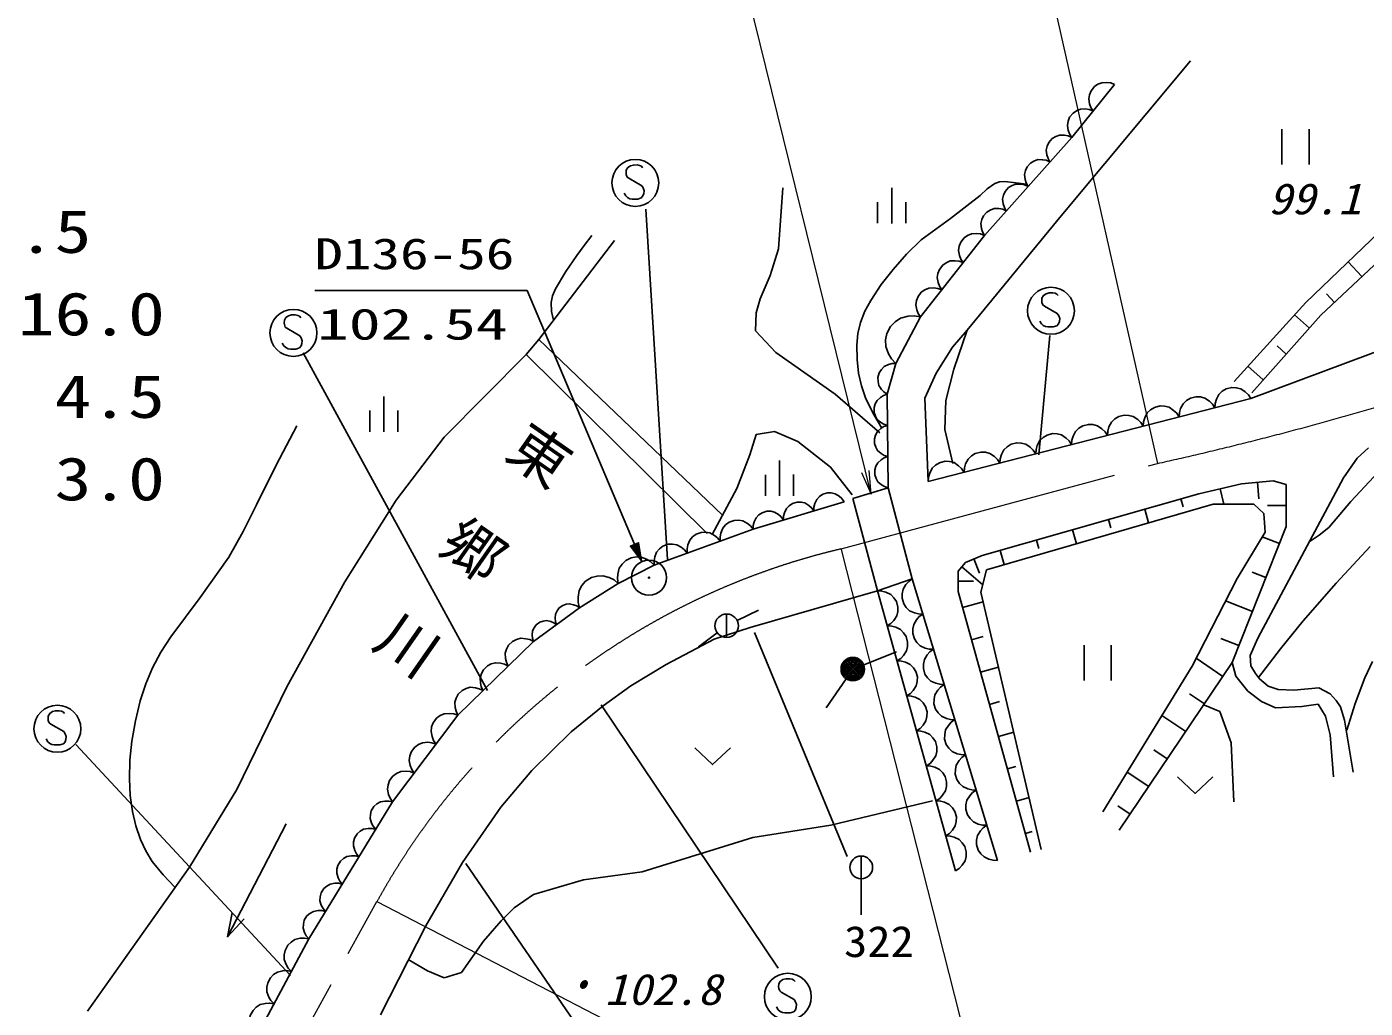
# Model space of a CAD drawing. Units: millimetres, scale not verified. Extents: x 40000 to 680000, y 20000 to 380000.
# Drawn here: x 437119 to 493892, y 276657 to 318301 of the extents above; entities that cross this region are included whole.
import ezdxf
from ezdxf.enums import TextEntityAlignment as Align

# ---------------------------------------------------------------- set-up
doc = ezdxf.new("R2010")
doc.units = ezdxf.units.MM
doc.header["$LTSCALE"] = 1000
doc.linetypes.add('CHAIN', pattern=[18.5, 12, -1.5, 3.5, -1.5])
for name, color, linetype, lineweight in [('M-BGD', 7, 'Continuous', 25), ('M-BGD-HTXT', 7, 'Continuous', 13), ('M-BMK', 2, 'CHAIN', 13), ('M-OTRS', 6, 'Continuous', 25), ('M-STR-STRC', 7, 'Continuous', 25)]:
    doc.layers.add(name, color=color, linetype=linetype, lineweight=lineweight)
doc.layers.add('M-BMK-SRVR', color=7, linetype='Continuous')
doc.layers.add('M-STR-HTXT', color=7, linetype='Continuous')
doc.styles.add('@ＭＳ ゴシック', font='')
doc.styles.add('ＭＳ ゴシック', font='')
doc.styles.get('@ＭＳ ゴシック').set_extended_font_data('@MS Gothic')
doc.styles.get('ＭＳ ゴシック').set_extended_font_data('MS Gothic')

# ---------------------------------------------------------------- blocks, each defined once
blk = doc.blocks.new('BUHIN1')
at = {"color": 3, "linetype": 'Continuous', "lineweight": 25}
for radius in [746, 22.5]:
    blk.add_circle((0, 0), radius, dxfattribs=at)
blk = doc.blocks.new('BUHIN7')
at = {"color": 7, "linetype": 'Continuous', "lineweight": 25}
blk.add_lwpolyline([(232, 677), (171, 730), (92, 756), (-15, 764), (-168, 745), (-293, 695), (-394, 608), (-446, 491), (-437, 376), (-423, 303), (-372, 208), (-296, 161), (282, -88), (352, -170), (407, -289), (411, -410), (387, -508), (328, -606), (180, -669), (-49, -696), (-150, -692), (-250, -659), (-338, -594), (-421, -488)], dxfattribs=at)
blk.add_circle((0, 0), 995, dxfattribs=at)
blk = doc.blocks.new('BUHIN10')
at = {"color": 7, "linetype": 'Continuous', "lineweight": 25}
blk.add_line((-58, 494), (58, -494), dxfattribs=at)
blk.add_circle((0, 0), 498, dxfattribs=at)
blk = doc.blocks.new('BUHIN12')
at = {"color": 7, "linetype": 'Continuous', "lineweight": 25}
for radius in [498, 440, 382, 322, 265, 195, 135, 77.5, 15]:
    blk.add_circle((0, 0), radius, dxfattribs=at)
blk = doc.blocks.new('BUHIN73')
at = {"color": 7, "linetype": 'Continuous', "lineweight": 25}
blk.add_lwpolyline([(285, 729), (96, 739), (-80, 708), (-296, 628), (-446, 502), (-568, 352), (-656, 126), (-669, -66), (-644, -261), (-539, -465), (-430, -605), (-285, -729)], dxfattribs=at)
blk = doc.blocks.new('BUHIN74')
at = {"color": 7, "linetype": 'Continuous', "lineweight": 25}
blk.add_lwpolyline([(285, 618), (121, 637), (-33, 619), (-225, 561), (-362, 459), (-475, 335), (-564, 143), (-584, -23), (-573, -193), (-492, -377), (-404, -503), (-285, -618)], dxfattribs=at)
blk = doc.blocks.new('BUHIN75')
at = {"color": 7, "linetype": 'Continuous', "lineweight": 25}
blk.add_lwpolyline([(387, 664), (205, 703), (30, 699), (-192, 655), (-357, 555), (-498, 428), (-618, 222), (-659, 37), (-664, -155), (-594, -370), (-509, -522), (-387, -664)], dxfattribs=at)
blk = doc.blocks.new('BUHIN76')
at = {"color": 7, "linetype": 'Continuous', "lineweight": 25}
blk.add_lwpolyline([(470, 579), (301, 644), (132, 666), (-87, 656), (-260, 585), (-414, 484), (-559, 305), (-626, 134), (-660, -50), (-624, -266), (-565, -425), (-470, -579)], dxfattribs=at)
blk = doc.blocks.new('BUHIN77')
at = {"color": 7, "linetype": 'Continuous', "lineweight": 25}
blk.add_lwpolyline([(442, 412), (314, 483), (181, 520), (4, 537), (-143, 499), (-278, 435), (-415, 308), (-488, 178), (-536, 34), (-531, -144), (-502, -277), (-442, -412)], dxfattribs=at)
blk = doc.blocks.new('BUHIN80')
at = {"color": 7, "linetype": 'Continuous', "lineweight": 25}
blk.add_lwpolyline([(666, 333), (540, 461), (395, 551), (192, 633), (5, 639), (-177, 611), (-383, 508), (-515, 380), (-621, 226), (-678, 15), (-689, -153), (-666, -333)], dxfattribs=at)
blk = doc.blocks.new('BUHIN81')
at = {"color": 7, "linetype": 'Continuous', "lineweight": 25}
blk.add_lwpolyline([(615, 269), (507, 390), (381, 478), (202, 561), (34, 576), (-131, 559), (-321, 475), (-446, 366), (-549, 233), (-610, 45), (-628, -106), (-615, -269)], dxfattribs=at)
blk = doc.blocks.new('BUHIN82')
at = {"color": 7, "linetype": 'Continuous', "lineweight": 25}
blk.add_lwpolyline([(293, -713), (435, -592), (538, -449), (638, -246), (659, -54), (644, 135), (553, 356), (431, 502), (281, 624), (67, 698), (-105, 723), (-293, 713)], dxfattribs=at)
blk = doc.blocks.new('BUHIN83')
at = {"color": 7, "linetype": 'Continuous', "lineweight": 25}
blk.add_lwpolyline([(-312, 715), (-453, 590), (-555, 443), (-651, 235), (-668, 40), (-649, -151), (-552, -373), (-425, -517), (-271, -637), (-53, -708), (122, -729), (312, -715)], dxfattribs=at)
blk = doc.blocks.new('BUHIN84')
at = {"color": 7, "linetype": 'Continuous', "lineweight": 25}
blk.add_lwpolyline([(-85, 656), (-229, 587), (-347, 492), (-475, 346), (-535, 191), (-564, 31), (-538, -173), (-469, -321), (-372, -455), (-211, -564), (-73, -623), (85, -656)], dxfattribs=at)
blk = doc.blocks.new('BUHIN87')
at = {"color": 7, "linetype": 'Continuous', "lineweight": 25}
blk.add_lwpolyline([(382, 626), (209, 667), (41, 667), (-171, 629), (-330, 537), (-467, 418), (-585, 224), (-628, 48), (-637, -136), (-574, -342), (-496, -488), (-382, -626)], dxfattribs=at)
blk = doc.blocks.new('BUHIN88')
at = {"color": 7, "linetype": 'Continuous', "lineweight": 25}
blk.add_lwpolyline([(399, 570), (238, 619), (79, 628), (-124, 605), (-281, 527), (-417, 423), (-541, 247), (-592, 83), (-611, -91), (-563, -289), (-498, -433), (-399, -570)], dxfattribs=at)
blk = doc.blocks.new('BUHIN89')
at = {"color": 7, "linetype": 'Continuous', "lineweight": 25}
blk.add_lwpolyline([(384, 612), (215, 654), (49, 656), (-160, 621), (-318, 533), (-454, 418), (-574, 228), (-618, 55), (-629, -125), (-570, -329), (-494, -474), (-384, -612)], dxfattribs=at)
blk = doc.blocks.new('BUHIN90')
at = {"color": 7, "linetype": 'Continuous', "lineweight": 25}
blk.add_lwpolyline([(732, 283), (612, 430), (469, 539), (264, 645), (69, 670), (-125, 659), (-351, 571), (-502, 449), (-629, 299), (-710, 83), (-739, -92), (-732, -283)], dxfattribs=at)
blk = doc.blocks.new('BUHIN100')
at = {"color": 7, "linetype": 'Continuous', "lineweight": 25}
blk.add_lwpolyline([(-787, 266), (41, -350), (703, 442)], dxfattribs=at)
blk = doc.blocks.new('BUHIN103')
at = {"color": 7, "linetype": 'Continuous', "lineweight": 25}
for p, q in [((-88, 745), (88, -745)), ((-614, 82), (-508, -811)), ((578, 223), (683, -671))]:
    blk.add_line(p, q, dxfattribs=at)
blk = doc.blocks.new('BUHIN104')
at = {"color": 7, "linetype": 'Continuous', "lineweight": 25}
for p, q in [((-661, 677), (-486, -812)), ((658, -678), (482, 812))]:
    blk.add_line(p, q, dxfattribs=at)
blk = doc.blocks.new('open_arrow')
at = {"color": 0, "linetype": 'Continuous', "lineweight": -2}
blk.add_lwpolyline([(7.5, 1.25), (0, 0), (7.5, -1.25)], dxfattribs=at)

msp = doc.modelspace()

# ---------------------------------------------------------------- linework, layer by layer
at = {"layer": 'M-BGD'}
for p, q in [((481001, 310282), (486473, 316860)), ((491369, 306599), (501803, 316627)), ((483258, 315856), (481444, 313606)), ((481444, 313606), (477741, 309450)), ((469195, 311466), (469004, 308872)), ((497818, 311529), (492011, 306059)), ((477001, 305429), (481001, 310282)), ((489037, 302523), (509584, 310243)), ((477741, 309450), (475024, 305987)), ((462055, 309236), (458837, 305033)), ((469004, 308872), (468648, 307754)), ((493753, 307700), (493165, 308324)), ((468648, 307754), (468220, 306756)), ((458348, 307106), (449333, 307106)), ((463189, 295647), (458348, 307106)), ((468220, 306756), (468053, 306162)), ((488330, 303256), (491369, 306599)), ((492592, 306606), (492245, 306973)), ((468053, 306162), (468030, 305401)), ((492011, 306059), (489077, 302768)), ((491522, 305510), (490891, 306073)), ((475024, 305987), (473985, 304015)), ((458837, 305033), (458303, 304396)), ((458837, 305033), (466626, 297582)), ((468030, 305401), (468885, 304474)), ((477001, 305429), (476385, 304711)), ((477001, 305429), (476435, 303777)), ((458303, 304396), (454822, 300891)), ((458303, 304396), (465976, 296802)), ((468885, 304474), (471405, 302715)), ((476385, 304711), (475697, 303610)), ((490544, 304413), (490159, 304757)), ((473985, 304015), (473612, 302710)), ((476435, 303777), (476100, 302440)), ((489566, 303316), (488914, 303898)), ((475697, 303610), (475216, 302543)), ((471405, 302715), (473307, 301074)), ((473612, 302710), (473655, 298741)), ((475216, 302543), (475354, 299001)), ((489037, 302523), (475354, 299001)), ((476100, 302440), (476063, 301214)), ((468054, 301002), (467795, 300136)), ((468833, 301131), (468054, 301002)), ((469829, 300699), (468833, 301131)), ((476063, 301214), (476397, 299765)), ((454822, 300891), (452789, 298218)), ((471214, 299616), (469829, 300699)), ((494030, 300432), (493548, 300001)), ((467795, 300136), (467232, 298707)), ((493548, 300001), (492964, 299163)), ((472124, 298447), (471214, 299616)), ((467232, 298707), (466193, 296759)), ((472163, 298290), (473655, 298741)), ((473655, 298741), (474681, 294872)), ((486834, 298490), (488645, 298910)), ((487739, 298700), (487892, 298044)), ((488645, 298910), (489984, 299042)), ((489315, 298976), (489384, 298271)), ((492964, 299163), (489337, 292358)), ((489984, 299042), (490535, 298884)), ((490535, 298884), (490535, 297099)), ((452789, 298218), (450611, 294756)), ((471785, 298149), (467929, 296979)), ((472163, 298290), (473205, 294365)), ((477645, 295865), (486834, 298490)), ((486068, 298271), (486167, 297926)), ((487437, 298044), (477828, 295261)), ((484536, 297834), (484703, 297252)), ((489170, 298044), (487437, 298044)), ((489590, 297650), (489170, 298044)), ((489643, 296863), (489590, 297650)), ((490535, 297991), (489750, 297991)), ((467929, 296979), (463725, 295462)), ((481473, 296959), (481643, 296366)), ((483005, 297396), (483106, 297044)), ((490535, 297099), (488251, 291323)), ((479942, 296521), (480045, 296162)), ((488461, 294893), (489643, 296863)), ((490250, 296377), (489524, 296664)), ((476936, 295576), (477645, 295865)), ((478410, 296084), (478583, 295480)), ((463725, 295462), (462209, 294682)), ((476621, 295209), (476936, 295576)), ((476778, 295392), (477670, 294628)), ((477290, 295720), (477533, 295124)), ((477828, 295261), (477592, 294316)), ((450611, 294756), (448153, 290288)), ((462209, 294682), (460562, 293642)), ((474681, 294872), (473205, 294365)), ((474681, 294872), (478293, 282931)), ((476621, 294342), (476621, 295209)), ((476621, 294775), (477273, 294775)), ((486545, 291165), (488461, 294893)), ((489679, 294933), (489100, 295162)), ((467806, 292805), (473205, 294365)), ((476518, 282490), (473205, 294365)), ((479698, 283280), (476621, 294342)), ((477592, 294316), (480150, 283392)), ((460562, 293642), (458612, 292212)), ((467254, 293105), (468153, 293544)), ((476811, 293658), (477689, 293902)), ((489108, 293489), (487970, 293939)), ((466405, 292586), (465605, 291986)), ((466280, 292316), (467806, 292805)), ((477192, 292289), (477685, 292426)), ((458612, 292212), (455406, 289092)), ((464234, 291248), (466280, 292316)), ((488537, 292045), (487769, 292349)), ((489337, 292358), (489007, 291622)), ((462738, 290332), (464234, 291248)), ((472621, 291230), (474016, 291782)), ((488251, 291323), (483459, 284214)), ((487858, 290739), (486720, 291506)), ((488251, 291323), (488400, 290744)), ((489007, 291622), (489033, 291191)), ((477572, 290921), (478337, 291134)), ((482764, 284996), (486545, 291165)), ((488400, 290744), (488908, 290104)), ((489033, 291191), (489236, 290861)), ((489236, 290861), (489413, 290632)), ((448153, 290288), (446031, 285932)), ((461561, 289491), (462738, 290332)), ((471872, 290635), (471020, 289400)), ((489413, 290632), (489769, 290328)), ((489769, 290328), (490200, 290175)), ((490200, 290175), (490860, 290150)), ((490860, 290150), (491926, 290252)), ((491926, 290252), (492409, 289998)), ((477953, 289552), (478378, 289671)), ((487070, 289570), (486432, 290001)), ((488908, 290104), (489498, 289666)), ((489498, 289666), (490088, 289402)), ((491196, 289463), (491898, 289565)), ((491898, 289565), (492203, 289056)), ((492409, 289998), (492662, 289719)), ((492662, 289719), (492840, 289439)), ((455406, 289092), (452632, 285409)), ((460217, 288392), (461561, 289491)), ((486282, 288402), (485270, 289085)), ((487080, 289515), (487720, 289248)), ((487720, 289248), (488200, 287915)), ((490088, 289402), (491196, 289463)), ((492203, 289056), (492406, 288263)), ((492840, 289439), (493018, 288881)), ((493018, 288881), (493386, 286680)), ((458538, 286743), (460217, 288392)), ((478334, 288184), (478986, 288365)), ((488200, 287915), (488319, 285421)), ((492406, 288263), (492549, 286472)), ((485495, 287234), (484918, 287623)), ((457225, 285186), (458538, 286743)), ((478715, 286815), (479072, 286915)), ((484707, 286066), (483796, 286680)), ((446031, 285932), (444021, 282637)), ((479095, 285447), (479634, 285597)), ((452632, 285409), (449079, 279603)), ((455607, 282835), (457225, 285186)), ((471225, 284418), (475539, 285459)), ((483919, 284897), (483403, 285245)), ((448121, 284488), (445626, 279690)), ((463225, 282446), (467912, 283897)), ((467912, 283897), (471225, 284418)), ((479476, 284078), (479765, 284159)), ((454050, 280148), (455607, 282835)), ((472514, 283116), (472514, 280622)), ((444021, 282637), (439700, 276540)), ((460734, 282112), (463225, 282446)), ((458614, 281479), (460734, 282112)), ((457795, 280922), (458614, 281479)), ((457238, 280364), (457795, 280922)), ((452127, 276382), (454050, 280148)), ((456494, 279508), (457238, 280364)), ((449079, 279603), (443923, 269940)), ((455564, 278169), (456494, 279508)), ((453295, 278727), (454113, 278244)), ((454113, 278244), (454820, 277946)), ((454820, 277946), (455564, 278169))]:
    msp.add_line(p, q, dxfattribs=at)
for points in [[(473388, 301267), (473014, 301893), (472691, 302552), (472520, 303060), (472403, 303597), (472335, 304188), (472327, 304792), (472376, 305280), (472484, 305754), (472671, 306235), (472916, 306693), (473364, 307362), (473869, 308006), (474440, 308651), (475058, 309257), (476304, 310160), (477557, 311145), (477856, 311430), (478176, 311653), (478385, 311721), (478608, 311730), (479066, 311683), (479515, 311618)], [(459458, 305849), (459376, 306225), (459356, 306596), (459422, 306891), (459552, 307188), (459979, 307915), (460449, 308596), (460768, 309024), (461092, 309447)], [(475024, 305987), (474758, 306032), (474504, 306015), (474186, 305937), (473953, 305783), (473757, 305590), (473596, 305284), (473548, 305014), (473552, 304735), (473667, 304428), (473800, 304214), (473985, 304015)], [(473985, 304015), (473821, 304009), (473671, 303967), (473491, 303881), (473372, 303760), (473279, 303620), (473221, 303418), (473226, 303251), (473264, 303085), (473371, 302916), (473477, 302805), (473612, 302710)], [(443399, 281797), (442898, 282318), (442440, 282882), (442165, 283331), (441943, 283812), (441745, 284393), (441603, 285001), (441508, 285687), (441472, 286387), (441497, 287189), (441582, 287992), (441729, 288853), (441935, 289705), (442167, 290418), (442453, 291106), (442811, 291772), (443227, 292417), (444478, 294084), (445683, 295790), (446295, 296889), (446857, 298018), (447695, 299704), (448577, 301374)], [(491513, 296441), (491943, 296723), (492343, 297059), (493278, 298158), (494252, 299210), (494321, 299281), (494398, 299359)], [(463159, 295717), (462758, 296258), (463051, 296382), (463158, 295719)], [(463725, 295462), (463579, 295607), (463412, 295708), (463178, 295799), (462964, 295804), (462757, 295770), (462522, 295649), (462373, 295500), (462253, 295323), (462191, 295081), (462180, 294888), (462209, 294682)], [(462959, 296191), (463011, 296068), (462942, 296183), (462976, 296198), (463011, 296068)], [(489370, 290688), (490291, 291909), (491258, 293091), (492656, 294690), (494098, 296248)], [(462209, 294682), (462027, 294833), (461827, 294931), (461552, 295010), (461309, 294995), (461076, 294934), (460821, 294773), (460667, 294589), (460548, 294376), (460502, 294094), (460508, 293873), (460562, 293642)], [(493105, 288454), (493465, 289581), (493880, 290682), (494202, 291366)], [(446342, 280444), (445626, 279690), (445834, 280708)]]:
    msp.add_lwpolyline(points, dxfattribs=at)
for points in [[(463189, 295647), (463070, 296410), (462724, 296265)], [(463129, 295788), (462794, 296243), (463036, 296345)], [(463100, 295857), (462831, 296228), (463021, 296309)], [(463070, 295928), (462868, 296213), (463006, 296272)], [(463041, 295997), (462905, 296198), (462991, 296235)]]:
    msp.add_lwpolyline(points, close=True, dxfattribs=at)
msp.add_circle((472514, 282635), 481, dxfattribs=at)
at = {"layer": 'M-BGD-HTXT'}
for p, q in [((478746, 327855), (485084, 299773)), ((471669, 296121), (479013, 267188)), ((451974, 281180), (479013, 267188))]:
    msp.add_line(p, q, dxfattribs=at)
at = {"layer": 'M-BMK'}
for p, q in [((471669, 296149), (485084, 299773)), ((444225, 267159), (451974, 281180))]:
    msp.add_line(p, q, dxfattribs=at)
for centre, radius, start, end in [((454736, 436658), 140208, 282.50049, 293.3974), ((478657, 266513), 30449, 103.2701, 151.2045)]:
    msp.add_arc(centre, radius, start, end, dxfattribs=at)
at = {"layer": 'M-OTRS', "color": 7, "lineweight": 13}
msp.add_lwpolyline([(472928, 298466), (466988, 322640), (442732, 322640)], dxfattribs=at)
at = {"layer": 'M-STR-STRC'}
for p, q in [((463382, 310558), (464301, 295703)), ((480507, 305198), (480048, 300144)), ((448846, 304463), (456656, 290144)), ((467988, 292595), (471921, 283094)), ((461480, 289532), (468984, 278353)), ((439198, 287847), (448310, 278047)), ((455737, 282794), (464466, 270083))]:
    msp.add_line(p, q, dxfattribs=at)

# ---------------------------------------------------------------- block references
at = {"layer": 'M-BGD', "rotation": 353.27412}
for name, p in [('BUHIN89', (482804, 315293)), ('BUHIN89', (481898, 314168)), ('BUHIN104', (490933, 313204)), ('BUHIN88', (480981, 313086)), ('BUHIN88', (480055, 312047)), ('BUHIN88', (479130, 311008)), ('BUHIN103', (473810, 310710)), ('BUHIN88', (478204, 309969)), ('BUHIN87', (477288, 308873)), ('BUHIN87', (476383, 307718)), ('BUHIN87', (475477, 306564)), ('BUHIN103', (452264, 301864)), ('BUHIN84', (473619, 302048)), ('BUHIN90', (486756, 301936)), ('BUHIN90', (488276, 302328)), ('BUHIN90', (485236, 301545)), ('BUHIN90', (482196, 300762)), ('BUHIN90', (483716, 301154)), ('BUHIN84', (473633, 300725)), ('BUHIN90', (480675, 300371)), ('BUHIN90', (477635, 299588)), ('BUHIN90', (479155, 299980)), ('BUHIN103', (469047, 299143)), ('BUHIN84', (473647, 299402)), ('BUHIN90', (476115, 299197)), ('BUHIN81', (469857, 297564)), ('BUHIN81', (471142, 297954)), ('BUHIN81', (468571, 297174)), ('BUHIN80', (465827, 296221)), ('BUHIN80', (467228, 296726)), ('BUHIN80', (464426, 295715)), ('BUHIN83', (474907, 294126)), ('BUHIN82', (473412, 293622)), ('BUHIN77', (460075, 293285)), ('BUHIN77', (459100, 292570)), ('BUHIN10', (466805, 292886)), ('BUHIN83', (475358, 292633)), ('BUHIN76', (458078, 291692)), ('BUHIN82', (473826, 292138)), ('BUHIN83', (475810, 291141)), ('BUHIN104', (482542, 291318)), ('BUHIN76', (457009, 290652)), ('BUHIN12', (472156, 291046)), ('BUHIN82', (474240, 290654)), ('BUHIN76', (455940, 289612)), ('BUHIN83', (476261, 289648)), ('BUHIN82', (474654, 289170)), ('BUHIN75', (454943, 288479)), ('BUHIN82', (475068, 287685)), ('BUHIN83', (476713, 288155)), ('BUHIN75', (454019, 287251)), ('BUHIN100', (466212, 287349)), ('BUHIN83', (477164, 286663)), ('BUHIN75', (453095, 286023)), ('BUHIN82', (475482, 286201)), ('BUHIN100', (486684, 286122)), ('BUHIN83', (477615, 285170)), ('BUHIN74', (452277, 284828)), ('BUHIN82', (475897, 284717)), ('BUHIN83', (478067, 283677)), ('BUHIN74', (451566, 283667)), ('BUHIN82', (476311, 283232)), ('BUHIN74', (450856, 282506)), ('BUHIN74', (450145, 281345)), ('BUHIN74', (449434, 280183)), ('BUHIN73', (448711, 278912)), ('BUHIN73', (447974, 277532)), ('BUHIN73', (447238, 276152))]:
    msp.add_blockref(name, p, dxfattribs=at)
at = {"layer": 'M-BMK-SRVR', "rotation": 353.27412}
msp.add_blockref('BUHIN1', (463510, 294928), dxfattribs=at)
at = {"layer": 'M-OTRS', "color": 7, "lineweight": 13, "xscale": 133, "yscale": 133, "rotation": 103.8}
msp.add_blockref('open_arrow', (472928, 298466), dxfattribs=at)
at = {"layer": 'M-STR-STRC', "rotation": 353.27412}
for p in [(462931, 311676), (480561, 306251), (448430, 305312), (438416, 288517), (469399, 277146)]:
    msp.add_blockref('BUHIN7', p, dxfattribs=at)

# ---------------------------------------------------------------- texts
at = {"layer": 'M-BGD-HTXT', "style": 'ＭＳ ゴシック', "oblique": 15}
for s, width, p in [('99.1', 1.1, (489777, 309946)), ('・', 0.85, (459804, 276585)), ('102.8', 1.1, (461633, 276404))]:
    msp.add_text(s, height=1320, dxfattribs=dict(at, width=width)).set_placement(p, align=Align.BOTTOM_LEFT)
at = {"layer": 'M-BGD-HTXT', "style": 'ＭＳ ゴシック'}
for s, width, p in [('D136-56', 1.35, (449315, 307615)), ('102.54', 1.5, (449433, 304630)), ('322', 1.1, (471784, 278434))]:
    msp.add_text(s, height=1320, dxfattribs=dict(at, width=width)).set_placement(p, align=Align.BOTTOM_LEFT)
at = {"layer": 'M-BGD-HTXT', "insert": (458647, 301841), "char_height": 1833, "attachment_point": 7, "rotation": 235.1, "style": '@ＭＳ ゴシック'}
msp.add_mtext('\\T1.96;東郷川', dxfattribs=at)
at = {"layer": 'M-STR-HTXT', "style": 'ＭＳ ゴシック', "width": 1.25}
for s, p in [('架設年月\u3000\u3000S34.5', (413314, 308156)), ('橋長\u3000\u3000\u3000\u3000L= 16.0', (413314, 304656)), ('全幅\u3000\u3000\u3000\u3000W1= 4.5', (413314, 301156)), ('車道\u3000\u3000\u3000\u3000W2= 3.0', (413314, 297656))]:
    msp.add_text(s, height=1833, dxfattribs=at).set_placement(p, align=Align.BOTTOM_LEFT)

doc.saveas('drawing.dxf')
